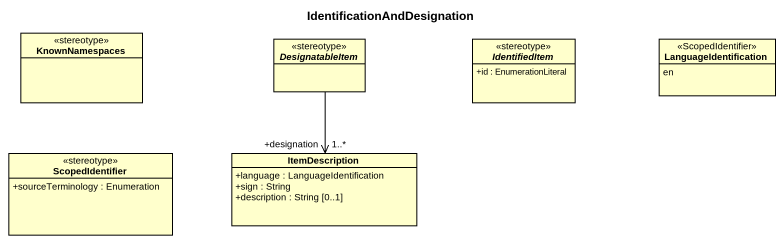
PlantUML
@startuml
title IdentificationAndDesignation
hide circle
hide empty members
skinparam classAttributeIconSize 0
class KnownNamespaces <<stereotype>>
abstract class DesignatableItem <<stereotype>>
abstract class IdentifiedItem <<stereotype>> {
  +id : EnumerationLiteral
}
enum LanguageIdentification <<ScopedIdentifier>> {
  en
}
class ScopedIdentifier <<stereotype>> {
  +sourceTerminology : Enumeration
}
class ItemDescription {
  +language : LanguageIdentification
  +sign : String
  +description : String [0..1]
}
DesignatableItem --> "+designation\n1..*" ItemDescription
@enduml
